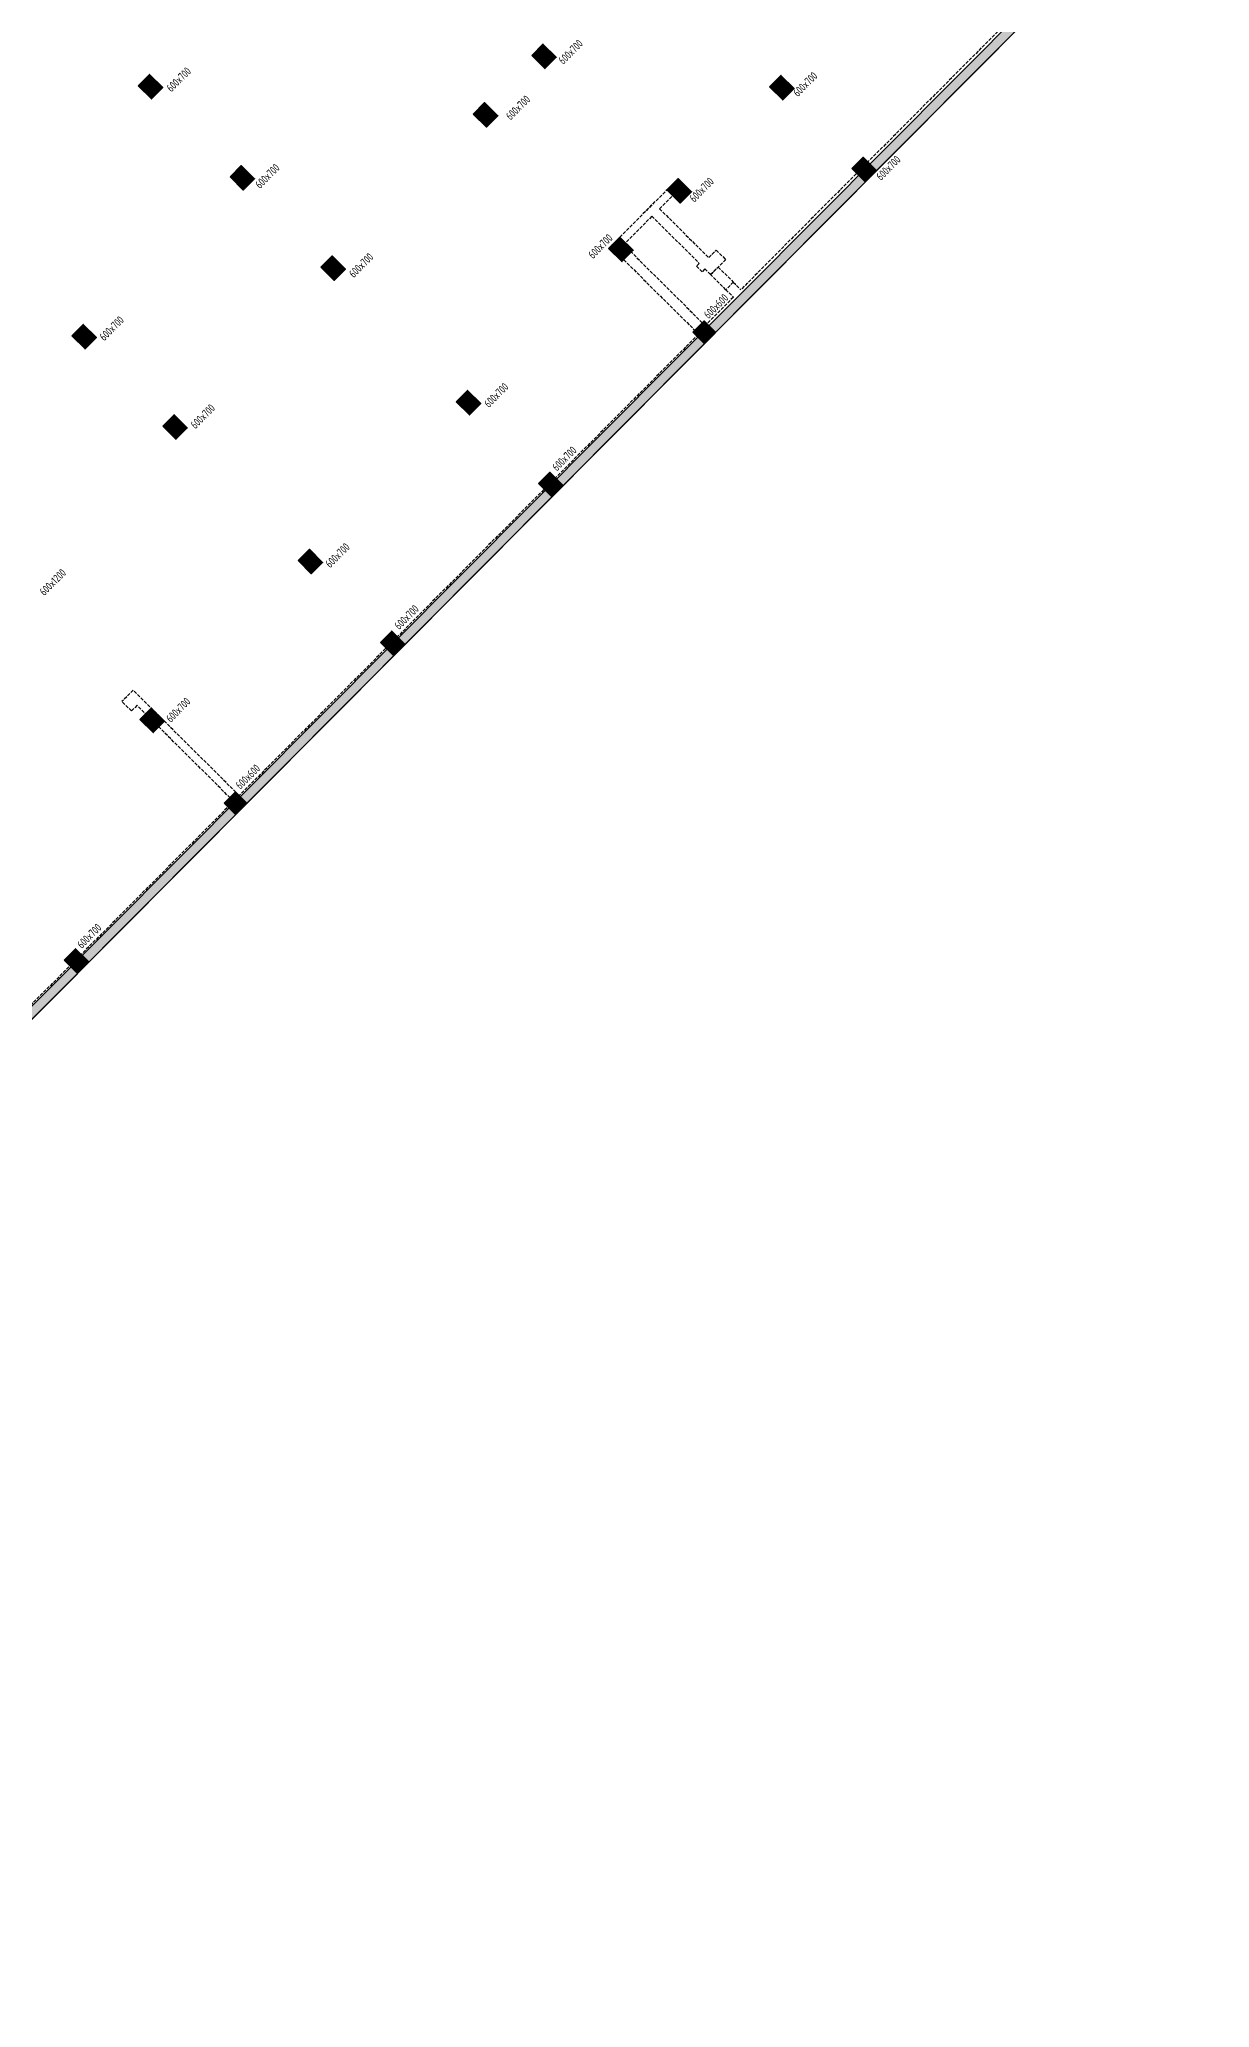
# Model space of a CAD drawing. Extents: x 517637088 to 518949446, y 3499717636 to 3500095980.
# Drawn here: x 518878653 to 518922494, y 3499798072 to 3499871856 of the extents above; entities that cross this region are included whole.
import ezdxf

# ---------------------------------------------------------------- set-up
doc = ezdxf.new("R2010")
doc.units = 0
doc.header["$LTSCALE"] = 500
doc.linetypes.add('DASH', pattern=[0.35, 0.25, -0.1])
for name, color, linetype in [('S_COLU', 2, 'CONTINUOUS'), ('S_COLU_HACH', 15, 'CONTINUOUS'), ('S_WALL', 2, 'CONTINUOUS'), ('S_WALL_HACH', 30, 'CONTINUOUS'), ('WALL_砼墙', 62, 'DASH'), ('WALL_砼墙洞', 205, 'DASH')]:
    doc.layers.add(name, color=color, linetype=linetype)
doc.layers.add('S_POST_OTHE', color=110, linetype='CONTINUOUS', plot=False)
doc.styles.add('样式 1', font='Tssdeng.shx', dxfattribs={"width": 0.7, "bigfont": 'Tssdchn.shx'})

msp = doc.modelspace()

# ---------------------------------------------------------------- hatches: boundary and pattern name
at = {"layer": 'S_WALL_HACH'}
h = msp.add_hatch(color=256, dxfattribs=at)
h.dxf.hatch_style = 1
h.paths.add_polyline_path([(518863718, 3500011627), (518863966, 3500011380), (518860058, 3500007450), (518852188, 3500015277), (518817882, 3499980782), (518802105, 3499996472), (518724855, 3499918796), (518740241, 3499903494), (518741722, 3499904983), (518752499, 3499894265), (518805175, 3499947231), (518833147, 3499919412), (518774513, 3499860455), (518836885, 3499798424), (518841433, 3499798483), (518920976, 3499878464), (518921224, 3499878217), (518841581, 3499798135), (518836743, 3499798072), (518774018, 3499860453), (518832652, 3499919411), (518805176, 3499946736), (518752501, 3499893770), (518741723, 3499904488), (518740242, 3499902999), (518724360, 3499918795), (518802104, 3499996967), (518817880, 3499981277), (518852187, 3500015772), (518860057, 3500007945)])

# ---------------------------------------------------------------- linework, layer by layer
at = {"layer": 'S_COLU', "linetype": 'ByBlock', "lineweight": 35}
for points in [[(518897096, 3499871256), (518897519, 3499871682), (518898015, 3499871188), (518897592, 3499870763)], [(518882356, 3499870120), (518882779, 3499870545), (518883275, 3499870052), (518882852, 3499869626)], [(518906009, 3499870079), (518906432, 3499870504), (518906928, 3499870011), (518906505, 3499869585)], [(518894910, 3499869058), (518895333, 3499869484), (518895829, 3499868990), (518895406, 3499868565)], [(518909093, 3499867011), (518909516, 3499867437), (518910012, 3499866943), (518909589, 3499866518)], [(518909093, 3499867012), (518909516, 3499867437), (518910013, 3499866943), (518909589, 3499866518)], [(518885795, 3499866700), (518886218, 3499867125), (518886714, 3499866632), (518886291, 3499866206)], [(518902165, 3499866215), (518902589, 3499866640), (518903085, 3499866146), (518902662, 3499865721)], [(518899979, 3499864017), (518900403, 3499864442), (518900899, 3499863948), (518900476, 3499863523)], [(518889198, 3499863315), (518889621, 3499863741), (518890117, 3499863247), (518889694, 3499862822)], [(518879871, 3499860744), (518880294, 3499861169), (518880791, 3499860676), (518880368, 3499860250)], [(518903135, 3499860879), (518903558, 3499861304), (518903983, 3499860881), (518903560, 3499860455)], [(518894268, 3499858273), (518894691, 3499858699), (518895187, 3499858205), (518894764, 3499857780)], [(518883275, 3499857359), (518883698, 3499857785), (518884194, 3499857291), (518883771, 3499856866)], [(518897352, 3499855206), (518897775, 3499855631), (518898271, 3499855138), (518897848, 3499854712)], [(518888344, 3499852317), (518888767, 3499852743), (518889264, 3499852249), (518888841, 3499851824)], [(518891429, 3499849250), (518891852, 3499849675), (518892348, 3499849182), (518891925, 3499848756)], [(518882421, 3499846361), (518882844, 3499846787), (518883340, 3499846293), (518882917, 3499845868)], [(518885576, 3499843223), (518885999, 3499843649), (518886425, 3499843226), (518886002, 3499842800)], [(518879582, 3499837338), (518880005, 3499837763), (518880501, 3499837270), (518880078, 3499836844)]]:
    msp.add_lwpolyline(points, close=True, dxfattribs=at)
at = {"layer": 'S_COLU_HACH', "ltscale": 3}
for points in [[(518897096, 3499871256), (518897592, 3499870763), (518897519, 3499871682), (518898015, 3499871188)], [(518882356, 3499870120), (518882852, 3499869626), (518882779, 3499870545), (518883275, 3499870052)], [(518906009, 3499870079), (518906505, 3499869585), (518906432, 3499870504), (518906928, 3499870011)], [(518894910, 3499869058), (518895406, 3499868565), (518895333, 3499869484), (518895829, 3499868990)], [(518909093, 3499867011), (518909589, 3499866518), (518909516, 3499867437), (518910012, 3499866943)], [(518909093, 3499867012), (518909589, 3499866518), (518909516, 3499867437), (518910013, 3499866943)], [(518885795, 3499866700), (518886291, 3499866206), (518886218, 3499867125), (518886714, 3499866632)], [(518902165, 3499866215), (518902662, 3499865721), (518902589, 3499866640), (518903085, 3499866146)], [(518899979, 3499864017), (518900476, 3499863523), (518900403, 3499864442), (518900899, 3499863948)], [(518889198, 3499863315), (518889694, 3499862822), (518889621, 3499863741), (518890117, 3499863247)], [(518879871, 3499860744), (518880368, 3499860250), (518880294, 3499861169), (518880791, 3499860676)], [(518903135, 3499860879), (518903560, 3499860455), (518903558, 3499861304), (518903983, 3499860881)], [(518894268, 3499858273), (518894764, 3499857780), (518894691, 3499858699), (518895187, 3499858205)], [(518883275, 3499857359), (518883771, 3499856866), (518883698, 3499857785), (518884194, 3499857291)], [(518897352, 3499855206), (518897848, 3499854712), (518897775, 3499855631), (518898271, 3499855138)], [(518888344, 3499852317), (518888841, 3499851824), (518888767, 3499852743), (518889264, 3499852249)], [(518891429, 3499849250), (518891925, 3499848756), (518891852, 3499849675), (518892348, 3499849182)], [(518882421, 3499846361), (518882917, 3499845868), (518882844, 3499846787), (518883340, 3499846293)], [(518885576, 3499843223), (518886002, 3499842800), (518885999, 3499843649), (518886425, 3499843226)], [(518879582, 3499837338), (518880078, 3499836844), (518880005, 3499837763), (518880501, 3499837270)]]:
    msp.add_solid(points, dxfattribs=at)
at = {"layer": 'S_WALL'}
msp.add_lwpolyline([(518802105, 3499996472), (518724855, 3499918796), (518740241, 3499903494), (518741722, 3499904983), (518752499, 3499894265), (518805175, 3499947231), (518833147, 3499919412), (518774513, 3499860455), (518836885, 3499798424), (518841433, 3499798483), (518920976, 3499878464), (518921224, 3499878217), (518841581, 3499798135), (518836743, 3499798072), (518774018, 3499860453), (518832652, 3499919411), (518805176, 3499946736), (518752501, 3499893770), (518741723, 3499904488), (518740242, 3499902999), (518724360, 3499918795), (518802104, 3499996967)], dxfattribs=at)
at = {"layer": 'WALL_砼墙', "linetype": 'ByBlock'}
msp.add_line((518922494, 3499879493), (518865340, 3499822025), dxfattribs=at)
at = {"layer": 'WALL_砼墙'}
for p, q in [((518920729, 3499878357), (518904933, 3499862475)), ((518901390, 3499865435), (518902165, 3499866215)), ((518901885, 3499865507), (518902378, 3499866003)), ((518901601, 3499865647), (518900085, 3499864123)), ((518901602, 3499865223), (518900545, 3499864160)), ((518901602, 3499865223), (518903375, 3499863460)), ((518901885, 3499865507), (518903728, 3499863673)), ((518900050, 3499864087), (518903347, 3499860808)), ((518900545, 3499864160), (518903594, 3499861127)), ((518903728, 3499863673), (518904010, 3499863957)), ((518904365, 3499863604), (518903801, 3499863037)), ((518904010, 3499863957), (518904365, 3499863604)), ((518903375, 3499863460), (518903269, 3499863354)), ((518903482, 3499863142), (518903269, 3499863354)), ((518903588, 3499863249), (518903482, 3499863142)), ((518903588, 3499863249), (518903801, 3499863037)), ((518903588, 3499863249), (518903588, 3499863249)), ((518904651, 3499862191), (518903594, 3499861127)), ((518904650, 3499862757), (518904368, 3499862473)), ((518904368, 3499862473), (518904651, 3499862191)), ((518904650, 3499862757), (518904933, 3499862475)), ((518903347, 3499860808), (518886141, 3499843508)), ((518882170, 3499847457), (518881747, 3499847031)), ((518886141, 3499843508), (518882170, 3499847457)), ((518882102, 3499846679), (518881747, 3499847031)), ((518882313, 3499846891), (518882102, 3499846679)), ((518885929, 3499843295), (518882313, 3499846891)), ((518885929, 3499843295), (518867066, 3499824328))]:
    msp.add_line(p, q, dxfattribs=at)
at = {"layer": 'WALL_砼墙洞'}
msp.add_lwpolyline([(518903801, 3499863037), (518904083, 3499863321), (518904650, 3499862757), (518904368, 3499862473)], close=True, dxfattribs=at)

# ---------------------------------------------------------------- texts
at = {"layer": 'S_POST_OTHE', "style": '样式 1', "width": 0.7}
for s, p in [('600x700', (518898280, 3499870897)), ('600x700', (518883598, 3499869861)), ('600x700', (518907068, 3499869684)), ('600x700', (518896307, 3499868807)), ('600x700', (518910184, 3499866545)), ('600x700', (518886919, 3499866240)), ('600x700', (518903188, 3499865727)), ('600x700', (518899394, 3499863610)), ('600x700', (518890430, 3499862897)), ('600x600', (518903724, 3499861360)), ('600x700', (518881085, 3499860532)), ('600x700', (518895493, 3499858029)), ('600x700', (518884497, 3499857233)), ('600x700', (518898044, 3499855649)), ('600x700', (518889547, 3499852024)), ('600x1200', (518878840, 3499850979)), ('600x700', (518892133, 3499849704)), ('600x700', (518883577, 3499846230)), ('600x600', (518886184, 3499843723)), ('600x700', (518880246, 3499837753))]:
    msp.add_text(s, height=300, rotation=45.15729, dxfattribs=at).set_placement(p)

doc.saveas('drawing.dxf')
